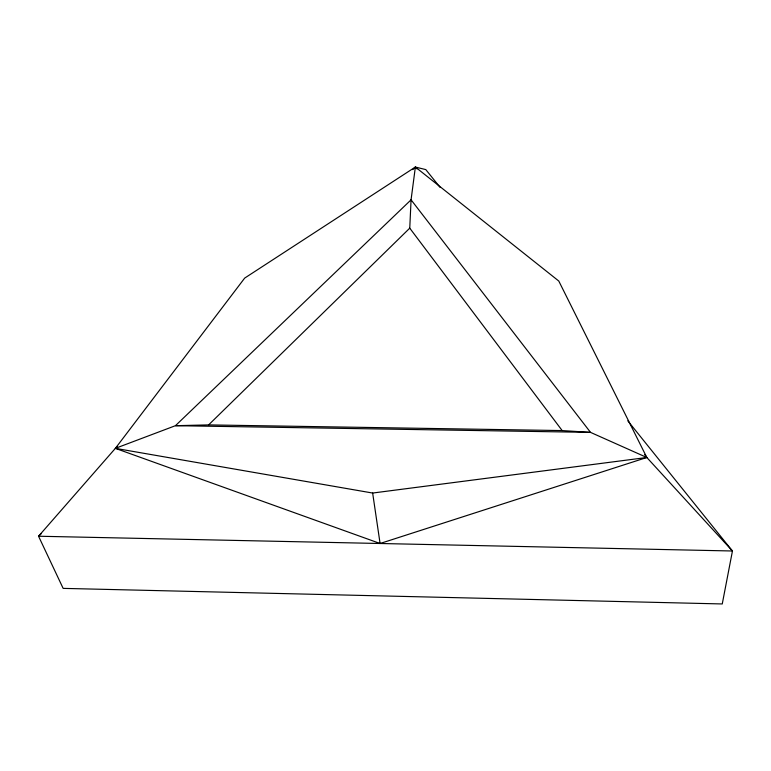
<?xml version="1.0" encoding="UTF-8"?>
<svg xmlns="http://www.w3.org/2000/svg" width="771" height="771" viewBox="0 0 771 771"><rect width="100%" height="100%" fill="white"/><g stroke="black" fill="none" stroke-linecap="round" stroke-linejoin="round"><path stroke-width="1.16" d="M117.221 446.804L115.38 448.356L380.084 543.497L646.821 457.492L558.782 281.039L415.367 167.047L244.686 278.09L115.38 448.356L38.55 536.231L63.145 588.379L722.254 603.953L732.45 550.995L646.821 457.492L590.528 432.377L562.175 430.575L409.758 228.158L411.068 199.824L415.367 167.047L425.804 169.601L440.125 187.42M412.851 169.62L415.367 167.047L416.928 168.878M644.72 454.572L646.821 457.492L372.653 493.045L115.38 448.356L175.441 425.688L208.623 424.898L409.758 228.158M41.171 533.754L38.55 536.231L732.45 550.995L627.787 420.821M208.623 424.898L562.175 430.575M372.653 493.045L380.084 543.497M411.068 199.824L175.441 425.688L590.528 432.377L411.068 199.824"/></g></svg>
